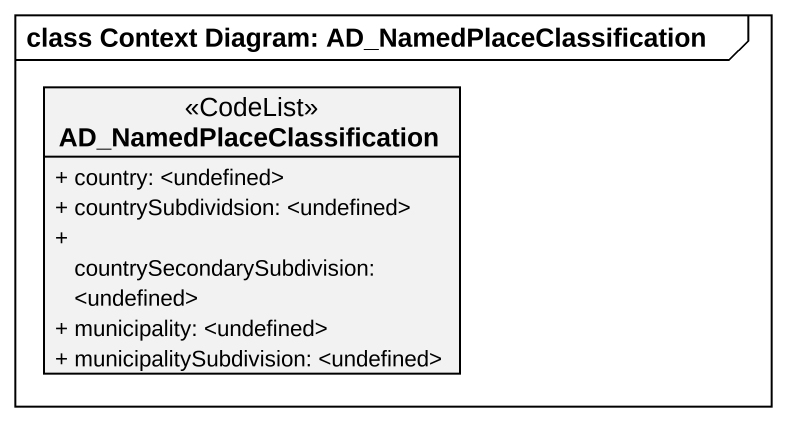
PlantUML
@startuml
mainframe class Context Diagram: AD_NamedPlaceClassification
hide circle
hide empty members
skinparam classAttributeIconSize 0
class AD_NamedPlaceClassification <<CodeList>> {
  + country: <undefined>
  + countrySubdividsion: <undefined>
  + countrySecondarySubdivision: <undefined>
  + municipality: <undefined>
  + municipalitySubdivision: <undefined>
}
@enduml
